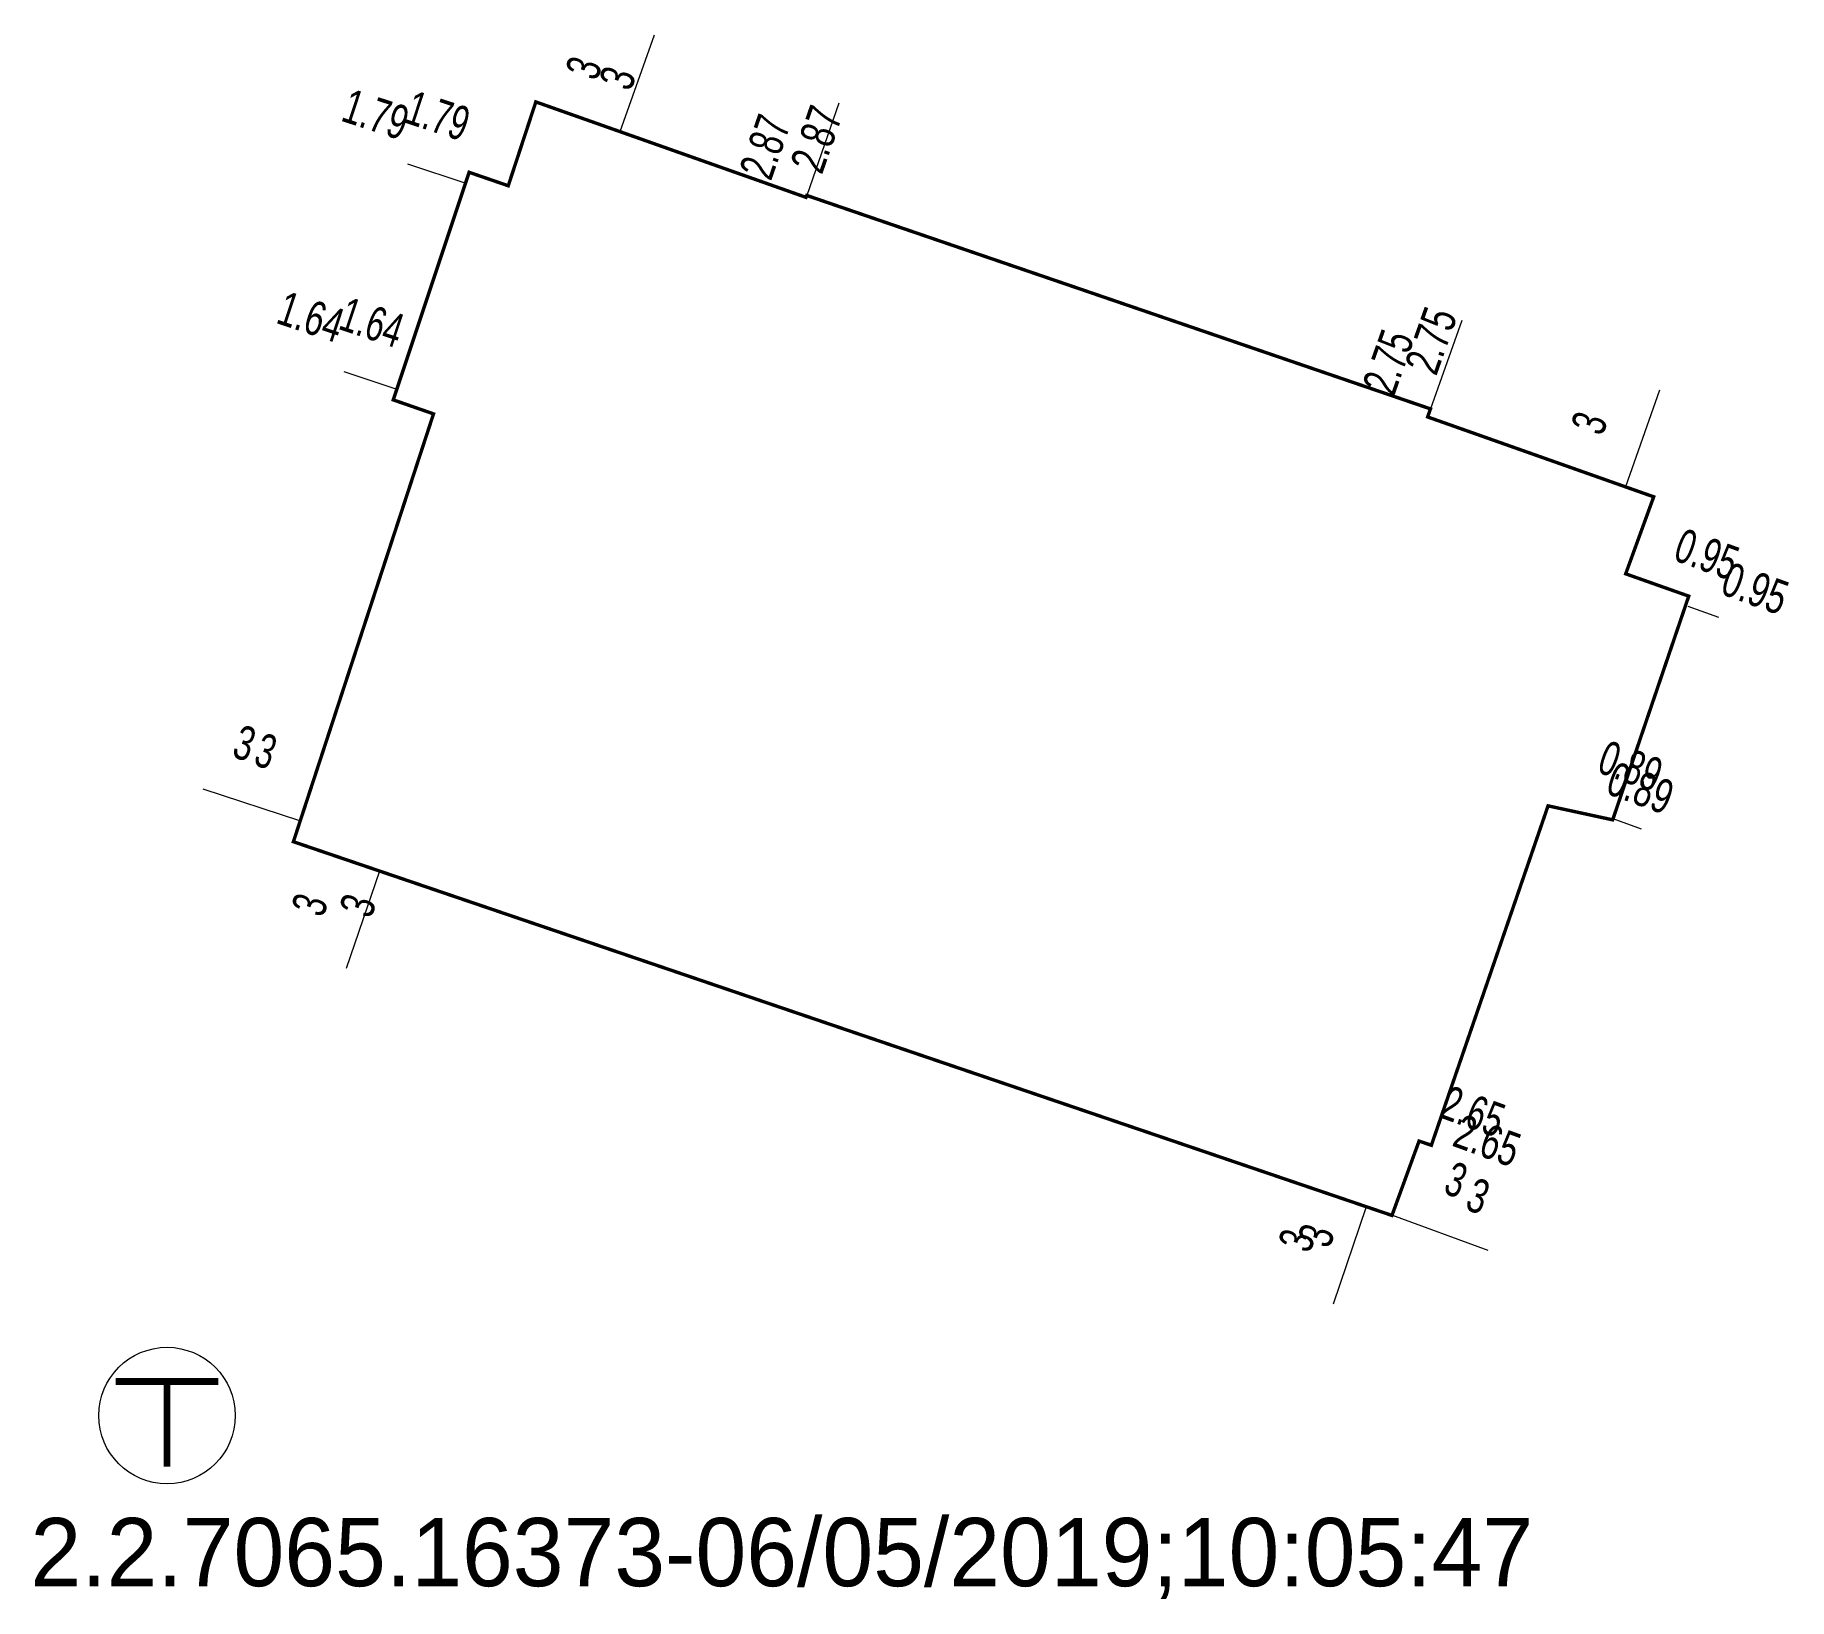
# Model space of a CAD drawing. Extents: x 186777.1 to 186828.5, y 654771.2 to 654817.
import ezdxf
from ezdxf.enums import TextEntityAlignment as Align

# ---------------------------------------------------------------- set-up
doc = ezdxf.new("R2010")
doc.units = 0
doc.linetypes.add('KB', pattern=[11, 7, -1.5, 1, -1.5])
for name, color, linetype in [('dim', 7, 'Continuous'), ('HEB_ENTITY', 3, 'Continuous'), ('LIKB', 242, 'KB'), ('VER', 1, 'Continuous')]:
    doc.layers.add(name, color=color, linetype=linetype)
doc.styles.add('hebtxt', font='hebtxt.shx')
doc.styles.add('mvt-nos', font='hebtxt.shx')
doc.styles.get("Standard").update_dxf_attribs({"font": 'arial.ttf'})

# ---------------------------------------------------------------- blocks, each defined once
blk = doc.blocks.new('HEB_ENTITY')
at = {"lineweight": 0}
for tag, p in [('PROMPT', (0, 0)), ('HEIGHT', (0, 0)), ('YBASE', (0, 0)), ('TAG', (0, 0)), ('BLKNAME', (0, 0)), ('BLKNUM', (0, 0)), ('WIDTH', (0, 0)), ('XBASE', (-4.659, -1))]:
    blk.add_attdef(tag, text='', height=2, dxfattribs=at).set_placement(p, align=Align.MIDDLE_CENTER)
blk.add_attdef('VAL', text='', height=2, dxfattribs=at).set_placement((-2.641, -1), align=Align.MIDDLE)
blk = doc.blocks.new('dim', base_point=(239887.559527, 732905.39089))
at = {"layer": 'dim', "lineweight": 0, "style": 'hebtxt', "width": 0.7}
blk.add_attdef('NUMBER', (239887.559527, 732905.39089), '', height=1, dxfattribs=at)
blk = doc.blocks.new('VER')
at = {"lineweight": 0, "const_width": 0.2}
for points in [[(-1.5, 1), (1.5, 1), (1.5, 1)], [(0, 1), (0, 0), (0, -1.5)]]:
    blk.add_lwpolyline(points, dxfattribs=at)
at = {"lineweight": 0}
blk.add_circle((0, 0), 2, dxfattribs=at)
at = {"lineweight": 0, "flags": 4}
blk.add_attdef('VER_NO', (-4, -5), '', height=2, dxfattribs=at)

msp = doc.modelspace()

# ---------------------------------------------------------------- linework, layer by layer
at = {"layer": 'dim', "lineweight": 0}
for points in [[(186795.239, 654817.018), (186794.237, 654814.183)], [(186795.239, 654817.018), (186794.237, 654814.183)], [(186800.654, 654815.027), (186799.714, 654812.319)], [(186800.654, 654815.027), (186799.714, 654812.319)], [(186788.02, 654813.241), (186789.73, 654812.68)], [(186788.02, 654813.241), (186789.73, 654812.68)], [(186818.9, 654808.659), (186817.984, 654806.065)], [(186818.9, 654808.659), (186817.984, 654806.065)], [(186786.151, 654807.165), (186787.706, 654806.648)], [(186786.151, 654807.165), (186787.706, 654806.648)], [(186824.696, 654806.611), (186823.696, 654803.781)], [(186824.696, 654806.611), (186823.696, 654803.781)], [(186826.429, 654799.954), (186825.538, 654800.279)], [(186826.429, 654799.954), (186825.538, 654800.279)], [(186782.025, 654794.937), (186784.883, 654794.001)], [(186782.025, 654794.937), (186784.883, 654794.001)], [(186824.17, 654793.752), (186823.333, 654794.057)], [(186824.17, 654793.752), (186823.333, 654794.057)], [(186786.234, 654789.685), (186787.203, 654792.532)], [(186786.234, 654789.685), (186787.203, 654792.532)], [(186815.144, 654779.85), (186816.112, 654782.696)], [(186815.144, 654779.85), (186816.112, 654782.696)], [(186819.676, 654781.412), (186816.851, 654782.441)], [(186819.676, 654781.412), (186816.851, 654782.441)]]:
    msp.add_lwpolyline(points, dxfattribs=at)
at = {"layer": 'LIKB', "lineweight": 0, "const_width": 0.1, "elevation": 0.1}
msp.add_lwpolyline([(186784.674, 654793.385), (186816.856, 654782.436), (186817.65, 654784.615), (186818.01, 654784.492), (186821.429, 654794.436), (186823.322, 654794.026), (186825.55, 654800.58), (186823.703, 654801.234), (186824.524, 654803.49), (186817.901, 654805.83), (186817.984, 654806.066), (186799.714, 654812.319), (186799.69, 654812.264), (186791.776, 654815.06), (186790.968, 654812.603), (186789.822, 654812.998), (186787.6, 654806.33), (186788.779, 654805.92)], close=True, dxfattribs=at)

# ---------------------------------------------------------------- block references
at = {"layer": 'dim', "linetype": 'ByBlock', "lineweight": 0}
ref = msp.add_blockref('dim', (186793.562, 654815.648), dxfattribs=dict(at, rotation=70.54314325314019))
ref.add_attrib('NUMBER', '3', (186793.562, 654815.648), dxfattribs={"layer": '0', "lineweight": 0, "height": 1, "rotation": 430.5431, "style": 'hebtxt', "width": 0.7})
ref = msp.add_blockref('dim', (186787.889, 654814.467), dxfattribs=dict(at, rotation=341.8673822187989))
ref.add_attrib('NUMBER', '1.79', (186787.889, 654814.467), dxfattribs={"layer": '0', "lineweight": 0, "height": 1, "rotation": 341.8674, "style": 'hebtxt', "width": 0.7})
ref = msp.add_blockref('dim', (186798.662, 654812.719), dxfattribs=dict(at, rotation=70.86187761409184))
ref.add_attrib('NUMBER', '2.87', (186798.662, 654812.719), dxfattribs={"layer": '0', "lineweight": 0, "height": 1, "rotation": 430.8619, "style": 'hebtxt', "width": 0.7})
ref = msp.add_blockref('dim', (186785.954, 654808.416), dxfattribs=dict(at, rotation=341.616507676316))
ref.add_attrib('NUMBER', '1.64', (186785.954, 654808.416), dxfattribs={"layer": '0', "lineweight": 0, "height": 1, "rotation": 341.6165, "style": 'hebtxt', "width": 0.7})
ref = msp.add_blockref('dim', (186816.915, 654806.417), dxfattribs=dict(at, rotation=70.54314325234425))
ref.add_attrib('NUMBER', '2.75', (186816.915, 654806.417), dxfattribs={"layer": '0', "lineweight": 0, "height": 1, "rotation": 430.5431, "style": 'hebtxt', "width": 0.7})
ref = msp.add_blockref('dim', (186823.019, 654805.242), dxfattribs=dict(at, rotation=70.54314325261612))
ref.add_attrib('NUMBER', '3', (186823.019, 654805.242), dxfattribs={"layer": '0', "lineweight": 0, "height": 1, "rotation": 430.5431, "style": 'hebtxt', "width": 0.7})
ref = msp.add_blockref('dim', (186825.053, 654801.653), dxfattribs=dict(at, rotation=339.9875641121506))
ref.add_attrib('NUMBER', '0.95', (186825.053, 654801.653), dxfattribs={"layer": '0', "lineweight": 0, "height": 1, "rotation": 339.9876, "style": 'hebtxt', "width": 0.7})
ref = msp.add_blockref('dim', (186783.468, 654795.648), dxfattribs=dict(at, rotation=341.8673822197803))
ref.add_attrib('NUMBER', '3', (186783.468, 654795.648), dxfattribs={"layer": '0', "lineweight": 0, "height": 1, "rotation": 341.8674, "style": 'hebtxt', "width": 0.7})
ref = msp.add_blockref('dim', (186822.821, 654795.44), dxfattribs=dict(at, rotation=339.9875641119121))
ref.add_attrib('NUMBER', '0.89', (186822.821, 654795.44), dxfattribs={"layer": '0', "lineweight": 0, "height": 1, "rotation": 339.9876, "style": 'hebtxt', "width": 0.7})
ref = msp.add_blockref('dim', (186785.54, 654791.136), dxfattribs=dict(at, rotation=71.21081735848112))
ref.add_attrib('NUMBER', '3', (186785.54, 654791.136), dxfattribs={"layer": '0', "lineweight": 0, "height": 1, "rotation": 71.2108, "style": 'hebtxt', "width": 0.7})
ref = msp.add_blockref('dim', (186818.202, 654785.326), dxfattribs=dict(at, rotation=339.9875641144062))
ref.add_attrib('NUMBER', '2.65', (186818.202, 654785.326), dxfattribs={"layer": '0', "lineweight": 0, "height": 1, "rotation": 339.9876, "style": 'hebtxt', "width": 0.7})
ref = msp.add_blockref('dim', (186818.323, 654783.102), dxfattribs=dict(at, rotation=339.9875641137714))
ref.add_attrib('NUMBER', '3', (186818.323, 654783.102), dxfattribs={"layer": '0', "lineweight": 0, "height": 1, "rotation": 339.9876, "style": 'hebtxt', "width": 0.7})
ref = msp.add_blockref('dim', (186814.449, 654781.301), dxfattribs=dict(at, rotation=71.21081735848112))
ref.add_attrib('NUMBER', '3', (186814.449, 654781.301), dxfattribs={"layer": '0', "lineweight": 0, "height": 1, "rotation": 71.2108, "style": 'hebtxt', "width": 0.7})
at = {"layer": 'HEB_ENTITY', "linetype": 'ByBlock', "lineweight": 0}
ref = msp.add_blockref('HEB_ENTITY', (186794.654, 654815.033), dxfattribs=dict(at, rotation=70.54314325314019))
ref.add_attrib('VAL', '3', dxfattribs={"layer": '0', "lineweight": 0, "height": 1, "rotation": 430.5431, "width": 0.7}).set_placement((186794.168, 654815.762), align=Align.MIDDLE)
ref = msp.add_blockref('HEB_ENTITY', (186785.888, 654813.907), dxfattribs=dict(at, rotation=341.8673822187989))
ref.add_attrib('VAL', '1.79', dxfattribs={"layer": '0', "lineweight": 0, "height": 1, "rotation": 341.8674, "width": 0.7}).set_placement((186787.088, 654814.698), align=Align.MIDDLE)
ref = msp.add_blockref('HEB_ENTITY', (186800.969, 654815.564), dxfattribs=dict(at, rotation=70.86187761409184))
ref.add_attrib('VAL', '2.87', dxfattribs={"layer": '0', "lineweight": 0, "height": 1, "rotation": 430.8619, "width": 0.7}).set_placement((186799.994, 654813.967), align=Align.MIDDLE)
ref = msp.add_blockref('HEB_ENTITY', (186784.056, 654807.958), dxfattribs=dict(at, rotation=341.616507676316))
ref.add_attrib('VAL', '1.64', dxfattribs={"layer": '0', "lineweight": 0, "height": 1, "rotation": 341.6165, "width": 0.7}).set_placement((186785.189, 654808.767), align=Align.MIDDLE)
ref = msp.add_blockref('HEB_ENTITY', (186818.108, 654807.468), dxfattribs=dict(at, rotation=70.54314325234425))
ref.add_attrib('VAL', '2.75', dxfattribs={"layer": '0', "lineweight": 0, "height": 1, "rotation": 430.5431, "width": 0.7}).set_placement((186817.996, 654808.069), align=Align.MIDDLE)
ref = msp.add_blockref('HEB_ENTITY', (186826.993, 654799.771), dxfattribs=dict(at, rotation=339.9875641121506))
ref.add_attrib('VAL', '0.95', dxfattribs={"layer": '0', "lineweight": 0, "height": 1, "rotation": 339.9876, "width": 0.7}).set_placement((186827.495, 654800.808), align=Align.MIDDLE)
ref = msp.add_blockref('HEB_ENTITY', (186783.409, 654795.135), dxfattribs=dict(at, rotation=341.8673822197803))
ref.add_attrib('VAL', '3', dxfattribs={"layer": '0', "lineweight": 0, "height": 1, "rotation": 341.8674, "width": 0.7}).set_placement((186783.247, 654796.276), align=Align.MIDDLE)
ref = msp.add_blockref('HEB_ENTITY', (186824.17, 654793.752), dxfattribs=dict(at, rotation=339.9875641119121))
ref.add_attrib('VAL', '0.89', dxfattribs={"layer": '0', "lineweight": 0, "height": 1, "rotation": 339.9876, "width": 0.7}).set_placement((186824.137, 654794.961), align=Align.MIDDLE)
ref = msp.add_blockref('HEB_ENTITY', (186786.405, 654790.474), dxfattribs=dict(at, rotation=71.21081735848112))
ref.add_attrib('VAL', '3', dxfattribs={"layer": '0', "lineweight": 0, "height": 1, "rotation": 71.2108, "width": 0.7}).set_placement((186786.559, 654791.52), align=Align.MIDDLE)
ref = msp.add_blockref('HEB_ENTITY', (186819.297, 654784.991), dxfattribs=dict(at, rotation=339.9875641144062))
ref.add_attrib('VAL', '2.65', dxfattribs={"layer": '0', "lineweight": 0, "height": 1, "rotation": 339.9876, "width": 0.7}).set_placement((186819.648, 654784.633), align=Align.MIDDLE)
ref = msp.add_blockref('HEB_ENTITY', (186818.267, 654782.314), dxfattribs=dict(at, rotation=339.9875641137714))
ref.add_attrib('VAL', '3', dxfattribs={"layer": '0', "lineweight": 0, "height": 1, "rotation": 339.9876, "width": 0.7}).set_placement((186819.382, 654783.007), align=Align.MIDDLE)
ref = msp.add_blockref('HEB_ENTITY', (186815.458, 654780.949), dxfattribs=dict(at, rotation=71.21081735848112))
ref.add_attrib('VAL', '3', dxfattribs={"layer": '0', "lineweight": 0, "height": 1, "rotation": 71.2108, "width": 0.7}).set_placement((186814.636, 654781.852), align=Align.MIDDLE)
at = {"layer": 'VER', "lineweight": 0}
ref = msp.add_blockref('VER', (186780.972, 654776.573), dxfattribs=at)
ref.add_attrib('VER_NO', '2.2.7065.16373-06/05/2019;10:05:47', (186776.972, 654771.573), dxfattribs={"layer": '0', "lineweight": 0, "height": 2, "style": 'mvt-nos', "flags": 4})

doc.saveas('drawing.dxf')
